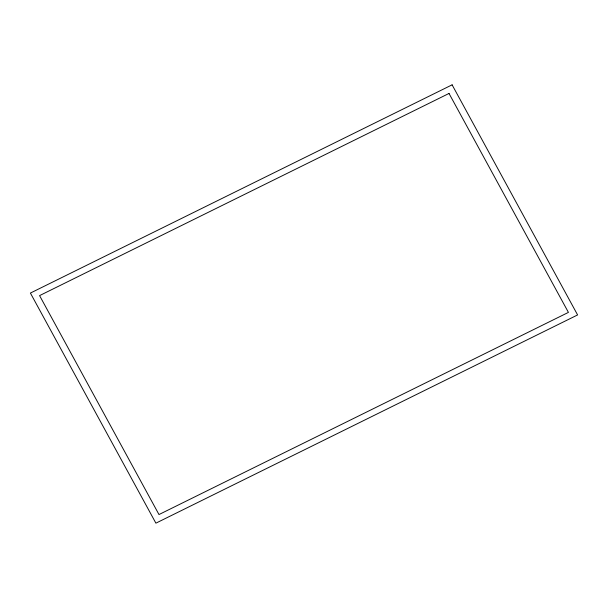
<?xml version="1.0" encoding="UTF-8"?>
<svg xmlns="http://www.w3.org/2000/svg" width="608" height="608" viewBox="0 0 608 608"><rect width="100%" height="100%" fill="white"/><g stroke="black" fill="none" stroke-linecap="round" stroke-linejoin="round"><path stroke-width="0.91" d="M452.109 84.839L30.4 293.064L155.891 523.161L577.6 314.936L452.109 84.839M449.016 93.45L39.581 295.61L158.984 514.55L568.419 312.39L449.016 93.45"/></g></svg>
